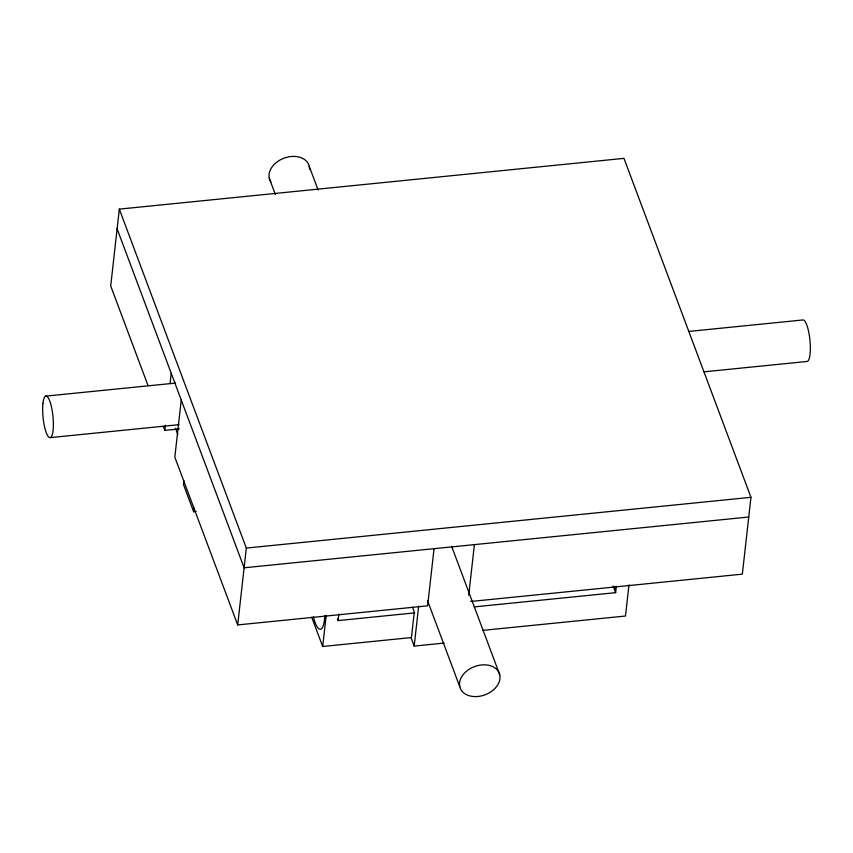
<?xml version="1.0" encoding="UTF-8"?>
<svg xmlns="http://www.w3.org/2000/svg" width="853" height="853" viewBox="0 0 853 853"><rect width="100%" height="100%" fill="white"/><g stroke="black" fill="none" stroke-linecap="round" stroke-linejoin="round"><path stroke-width="1.28" d="M470.653 601.493L742.345 574.154L750.96 497.31L623.97 158.359L119.324 209.134L110.709 285.979L148.017 385.567M179.311 428.92L164.81 430.381L165.386 425.189M170.046 383.637L171.218 373.241M181.241 400.014L174.833 457.155L237.699 624.929L427.63 605.822L434.038 548.682M183.939 480.761L183.502 484.632L193.663 511.747L196.179 511.491M193.663 511.747L194.089 507.876M237.699 624.929L246.314 548.084L119.324 209.134M411.285 637.575L322.69 646.489L326.187 615.386M414.729 612.88L338.076 620.589L338.801 614.107M444.136 643.066L414.185 646.084L418.674 606.067M468.724 595.266L474.407 544.619M474.204 606.899L615.631 592.664L616.356 586.182M628.97 584.913L625.484 616.026L482.681 630.388M45.667 396.144L175.59 383.072M688.638 331.454L802.641 319.982A20.888 4.979 84.3 0 1 809.828 339.153A20.888 4.979 84.3 0 1 807.333 361.437L703.928 371.844M50.359 437.61L178.949 424.677M246.314 548.084L750.96 497.31M748.753 517.014L244.107 567.789L117.117 228.839M613.147 586.054L615.631 592.664M309.223 166.25L318.094 189.92M451.621 546.315L499.719 674.67A20.888 15.055 -20.5 0 1 472.829 696.464A20.888 15.055 -20.5 0 1 466.74 671.002A20.888 15.055 -20.5 0 1 499.719 674.67M269.313 178.33L275.38 194.527M427.588 600.768L459.799 686.75M412.511 607.144L414.302 611.91L411.327 638.449L414.185 646.084M337.436 618.894L338.076 620.589M311.718 617.209L322.69 646.489M175.473 428.27L177.808 434.508M163.403 426.649L164.81 430.381M324.801 615.695A28.725 6.845 84.3 0 1 313.36 616.794M614.97 586.501A28.725 6.845 84.3 0 1 614.672 590.127M270.902 181.924A20.888 15.055 -20.5 0 1 285.105 157.794A20.888 15.055 -20.5 0 1 309.522 169.235M42.938 403.32A20.888 4.979 84.3 0 0 49.026 437.312A20.888 4.979 84.3 0 0 52.086 410.005A20.888 4.979 84.3 0 0 42.938 403.32"/></g></svg>
